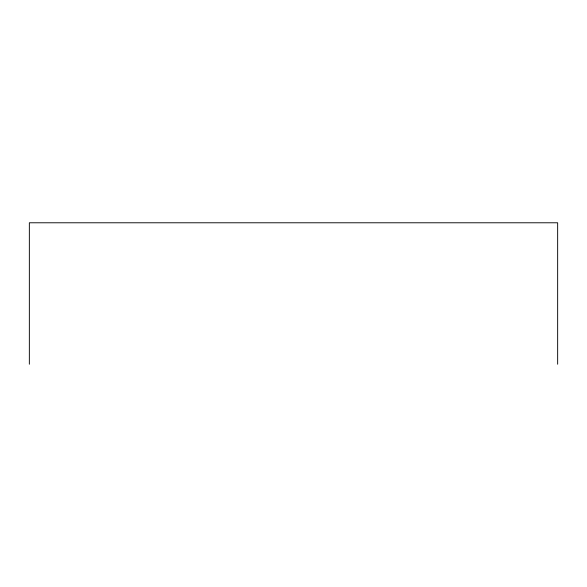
<?xml version="1.0" encoding="UTF-8"?>
<svg xmlns="http://www.w3.org/2000/svg" width="587" height="587" viewBox="0 0 587 587"><rect width="100%" height="100%" fill="white"/><g stroke="black" fill="none" stroke-linecap="round" stroke-linejoin="round"><path stroke-width="0.88" d="M557.65 364.219L557.65 222.781L29.35 222.781L29.35 364.219"/></g></svg>
